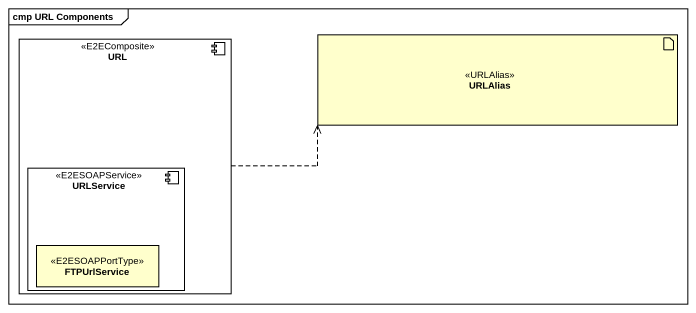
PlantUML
@startuml
mainframe cmp URL Components
allowmixing
hide circle
hide empty members
component URL <<E2EComposite>> {
  component URLService <<E2ESOAPService>> {
    class FTPUrlService <<E2ESOAPPortType>>
  }
}
artifact URLAlias <<URLAlias>>
URL .right.> URLAlias
@enduml
